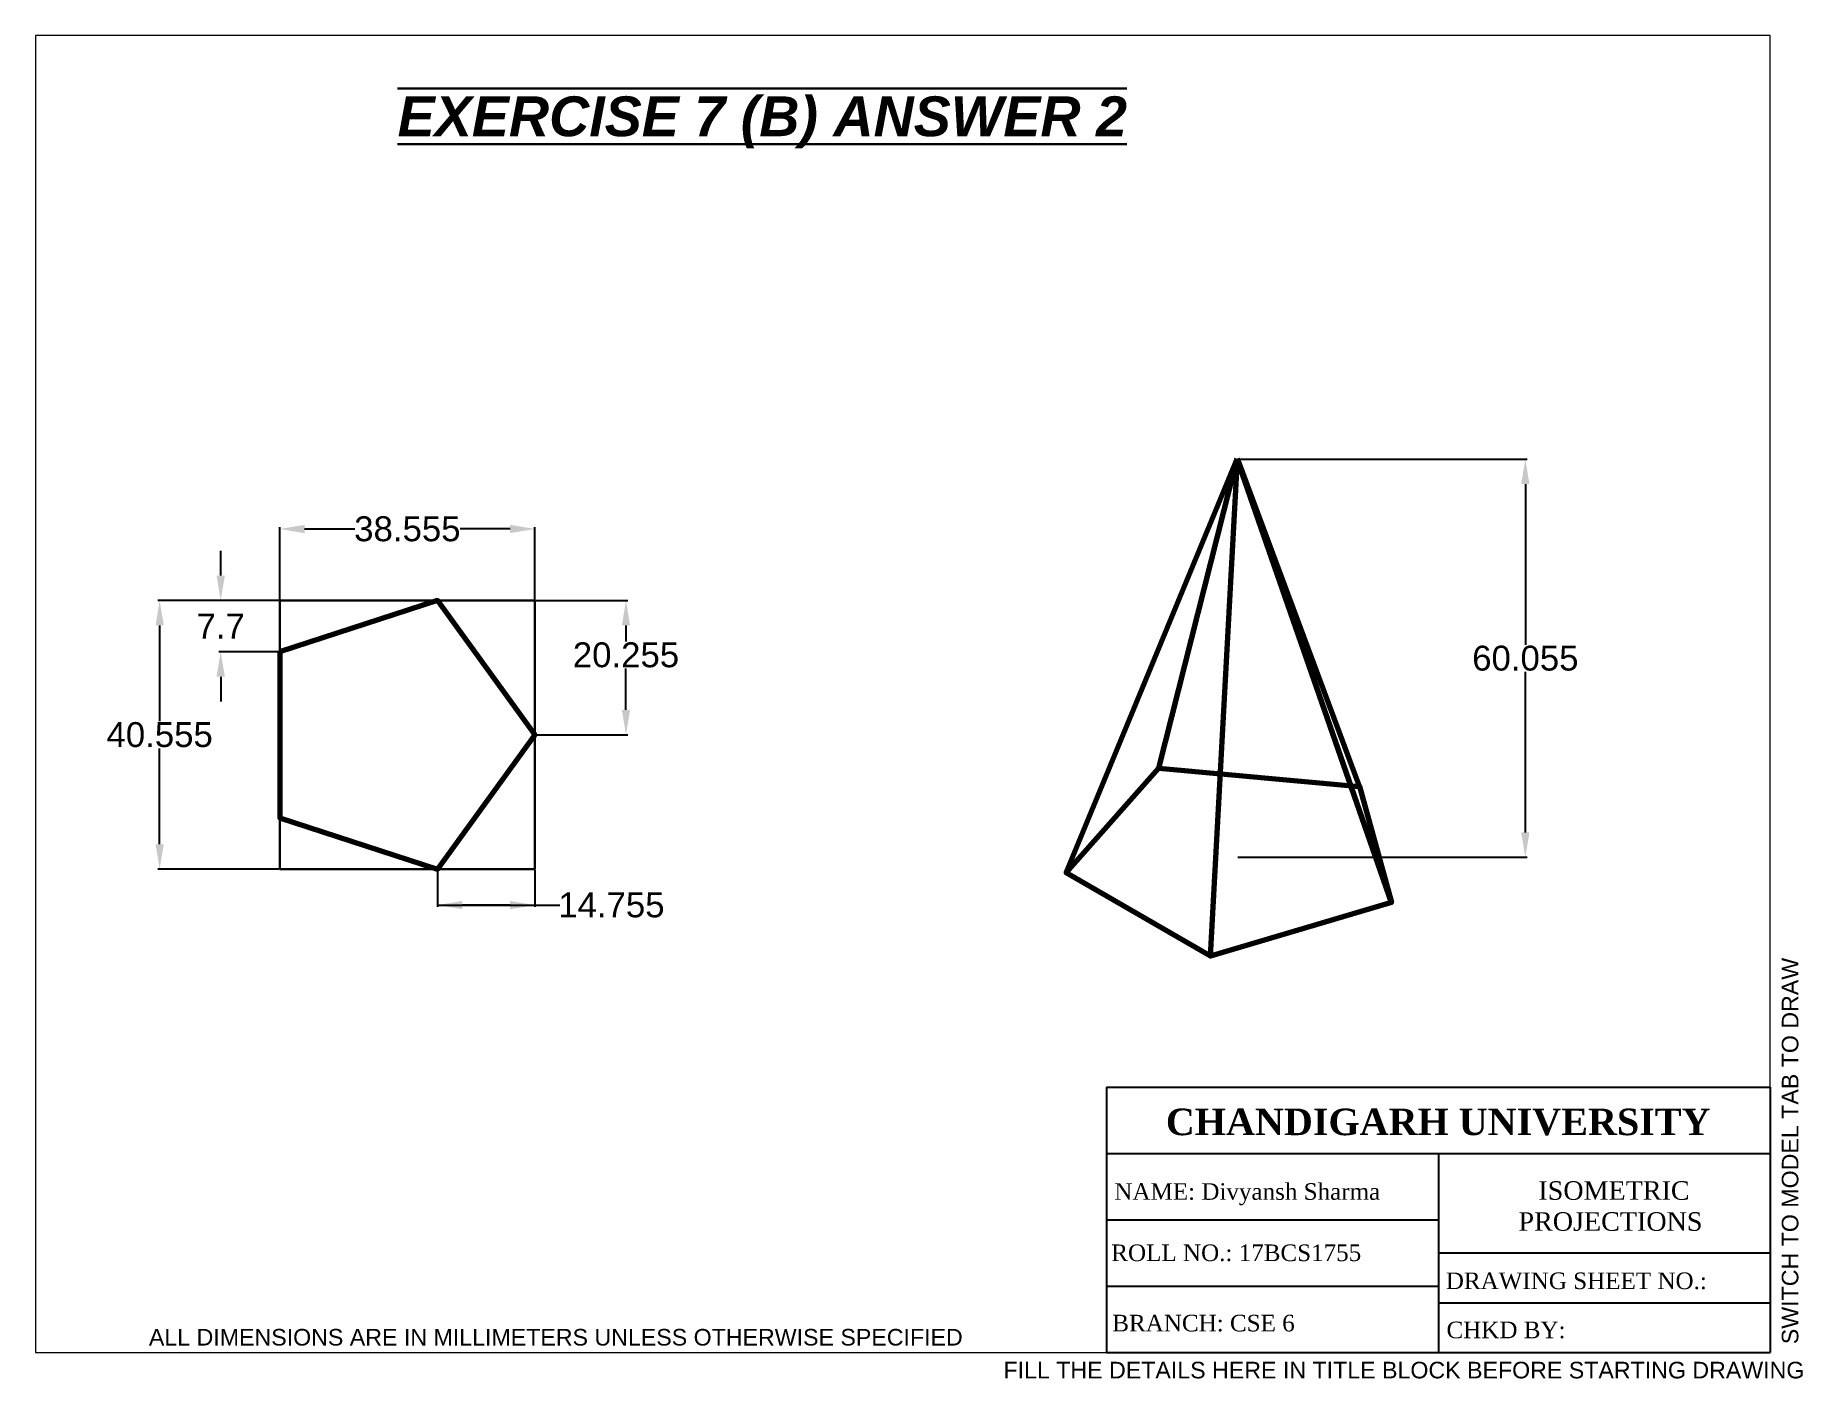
# Paper-space layout 'Layout1' of a CAD drawing. Header units: millimetres. Extents: x 0 to 266, y -4 to 198.
# The model-space entities are those that its viewports show. They can reach past a viewport. Long polylines and large blocks are cut down to what shows.
import ezdxf

# ---------------------------------------------------------------- set-up
doc = ezdxf.new("R2010")
doc.units = ezdxf.units.MM
doc.linetypes.add('ACAD_ISO08W100', pattern=[36, 24, -3, 6, -3])
doc.layers.add('Comments', color=10, linetype='Continuous', lineweight=13, plot=False)
doc.layers.add('thick continuous', color=7, linetype='Continuous', lineweight=30)
doc.styles.get("Standard").update_dxf_attribs({"font": 'arial.ttf'})
doc.dimstyles.get("Standard").update_dxf_attribs({"dimscale": 1.5, "dimtxt": 2.5, "dimasz": 2.5, "dimexe": 0.18, "dimexo": 0.0625, "dimgap": 0.09, "dimtad": 0, "dimtih": 1, "dimtoh": 1, "dimdec": 1, "dimzin": 0, "dimdsep": 46, "dimtxsty": 'Standard', "dimcen": 0.09, "dimadec": 0, "dimazin": 0, "dimtfac": 1, "dimtdec": 1, "dimtofl": 0, "dimtmove": 0, "dimatfit": 3, "dimfxl": 1, "dimtolj": 1, "dimtzin": 0, "dimarcsym": 0})

# ---------------------------------------------------------------- blocks, each defined once
blk = doc.blocks.new('*D1')
at = {"layer": 'Defpoints', "color": 0}
for p in [(96.29, 147.52), (57.82, 136.74), (96.29, 136.74)]:
    blk.add_point(p, dxfattribs=at)
at = {"layer": 'thick continuous', "color": 0, "lineweight": -2}
for p, q in [((57.82, 136.84), (57.82, 147.79)), ((61.57, 147.52), (69.13, 147.52)), ((92.54, 147.52), (84.99, 147.52)), ((96.29, 136.84), (96.29, 147.79))]:
    blk.add_line(p, q, dxfattribs=at)
at = {"layer": 'thick continuous', "color": 0}
for points in [[(61.57, 148.14), (61.57, 146.89), (57.82, 147.52)], [(92.54, 146.89), (92.54, 148.14), (96.29, 147.52)]]:
    blk.add_solid(points, dxfattribs=at)
at = {"layer": 'thick continuous', "color": 0, "insert": (77.06, 147.52), "char_height": 3.75, "attachment_point": 5}
blk.add_mtext('\\A1;38.555', dxfattribs=at)
blk = doc.blocks.new('*D2')
at = {"layer": 'Defpoints', "color": 0}
for p in [(57.82, 136.74), (39.73, 96.29), (57.82, 96.29)]:
    blk.add_point(p, dxfattribs=at)
at = {"layer": 'thick continuous', "color": 0, "lineweight": -2}
for p, q in [((57.73, 136.74), (39.46, 136.74)), ((39.73, 132.99), (39.73, 118.57)), ((39.73, 100.04), (39.73, 114.47)), ((57.73, 96.29), (39.46, 96.29))]:
    blk.add_line(p, q, dxfattribs=at)
at = {"layer": 'thick continuous', "color": 0}
for points in [[(40.36, 132.99), (39.11, 132.99), (39.73, 136.74)], [(39.11, 100.04), (40.36, 100.04), (39.73, 96.29)]]:
    blk.add_solid(points, dxfattribs=at)
at = {"layer": 'thick continuous', "color": 0, "insert": (39.73, 116.52), "char_height": 3.75, "attachment_point": 5}
blk.add_mtext('\\A1;40.555', dxfattribs=at)
blk = doc.blocks.new('*D3')
at = {"layer": 'Defpoints', "color": 0}
for p in [(96.29, 136.74), (96.29, 116.52), (110, 116.52)]:
    blk.add_point(p, dxfattribs=at)
at = {"layer": 'thick continuous', "color": 0, "lineweight": -2}
for p, q in [((96.39, 136.74), (110.27, 136.74)), ((110, 132.99), (110, 130.59)), ((110, 120.27), (110, 126.49)), ((96.39, 116.52), (110.27, 116.52))]:
    blk.add_line(p, q, dxfattribs=at)
at = {"layer": 'thick continuous', "color": 0}
for points in [[(110.62, 132.99), (109.37, 132.99), (110, 136.74)], [(109.37, 120.27), (110.62, 120.27), (110, 116.52)]]:
    blk.add_solid(points, dxfattribs=at)
at = {"layer": 'thick continuous', "color": 0, "insert": (110, 128.54), "char_height": 3.75, "attachment_point": 5}
blk.add_mtext('\\A1;20.255', dxfattribs=at)
blk = doc.blocks.new('*D4')
at = {"layer": 'Defpoints', "color": 0}
for p in [(81.6, 96.29), (96.29, 96.29), (96.29, 90.87)]:
    blk.add_point(p, dxfattribs=at)
at = {"layer": 'thick continuous', "color": 0, "lineweight": -2}
for p, q in [((81.6, 96.2), (81.6, 90.6)), ((96.29, 96.2), (96.29, 90.6)), ((81.6, 90.87), (100.04, 90.87)), ((85.35, 90.87), (92.54, 90.87)), ((92.54, 90.87), (85.35, 90.87))]:
    blk.add_line(p, q, dxfattribs=at)
at = {"layer": 'thick continuous', "color": 0}
for points in [[(85.35, 91.49), (85.35, 90.24), (81.6, 90.87)], [(92.54, 90.24), (92.54, 91.49), (96.29, 90.87)]]:
    blk.add_solid(points, dxfattribs=at)
at = {"layer": 'thick continuous', "color": 0, "insert": (107.8, 90.87), "char_height": 3.75, "attachment_point": 5}
blk.add_mtext('\\A1;14.755', dxfattribs=at)
blk = doc.blocks.new('*D7')
at = {"layer": 'Defpoints', "color": 0, "transparency": 16777216}
for p in [(57.82, 136.74), (48.93, 129.02), (57.82, 129.02)]:
    blk.add_point(p, dxfattribs=at)
at = {"layer": 'thick continuous', "color": 0, "lineweight": -2, "transparency": 16777216}
for p, q in [((48.93, 140.49), (48.93, 144.24)), ((57.73, 136.74), (48.66, 136.74)), ((57.73, 129.02), (48.66, 129.02)), ((48.93, 125.27), (48.93, 121.52))]:
    blk.add_line(p, q, dxfattribs=at)
at = {"layer": 'thick continuous', "color": 0, "transparency": 16777216}
for points in [[(48.31, 140.49), (49.56, 140.49), (48.93, 136.74)], [(48.31, 125.27), (49.56, 125.27), (48.93, 129.02)]]:
    blk.add_solid(points, dxfattribs=at)
at = {"layer": 'thick continuous', "color": 0, "transparency": 16777216, "insert": (48.93, 132.88), "char_height": 3.75, "attachment_point": 5}
blk.add_mtext('\\A1;7.7', dxfattribs=at)
blk = doc.blocks.new('*D8')
at = {"layer": 'Defpoints', "color": 0}
for p in [(202.13, 158.03), (202.12, 98.06), (245.52, 98.06)]:
    blk.add_point(p, dxfattribs=at)
at = {"layer": 'thick continuous', "color": 0, "lineweight": -2}
for p, q in [((202.23, 158.03), (245.79, 158.03)), ((245.52, 154.28), (245.52, 130.09)), ((245.52, 101.81), (245.52, 125.99)), ((202.21, 98.06), (245.79, 98.06))]:
    blk.add_line(p, q, dxfattribs=at)
at = {"layer": 'thick continuous', "color": 0}
for points in [[(246.14, 154.28), (244.89, 154.28), (245.52, 158.03)], [(244.89, 101.81), (246.14, 101.81), (245.52, 98.06)]]:
    blk.add_solid(points, dxfattribs=at)
at = {"layer": 'thick continuous', "color": 0, "insert": (245.52, 128.04), "char_height": 3.75, "attachment_point": 5}
blk.add_mtext('\\A1;60.055', dxfattribs=at)

msp = doc.modelspace()

# ---------------------------------------------------------------- linework, layer by layer
at = {"layer": 'thick continuous', "lineweight": 100}
for p, q in [((176.35, 95.73), (202.12, 158.06)), ((190.29, 111.48), (202.12, 158.06)), ((198.08, 83.18), (202.13, 158.03)), ((225.36, 91.23), (202.12, 158.06)), ((220.52, 108.69), (202.13, 158.07))]:
    msp.add_line(p, q, dxfattribs=at)
at = {"layer": 'thick continuous'}
for p, q in [((57.82, 136.74), (57.82, 96.29)), ((96.29, 136.74), (57.82, 136.74)), ((96.29, 136.74), (96.29, 96.29)), ((96.29, 96.29), (57.82, 96.29))]:
    msp.add_line(p, q, dxfattribs=at)
at = {"layer": 'thick continuous', "lineweight": 100}
msp.add_lwpolyline([(57.82, 129.02), (57.82, 104.02), (81.6, 96.29), (96.29, 116.52), (81.6, 136.74)], close=True, dxfattribs=at)
msp.add_lwpolyline([(190.29, 111.48), (220.51, 108.73), (225.36, 91.23), (198.08, 83.18), (176.35, 95.73), (190.29, 111.48)], dxfattribs=at)

# ---------------------------------------------------------------- texts
at = {"layer": 'thick continuous', "insert": (75.59, 212.68), "char_height": 6, "attachment_point": 1}
msp.add_mtext_dynamic_manual_height_columns('{\\fArial|b1|i1|c0|p34;\\L\\OEXERCISE 7 (B) ANSWER 2}', width=221.8034, gutter_width=12.5, heights=[1.81], dxfattribs=at)

# ---------------------------------------------------------------- dimensions: what is measured, and where the dimension line sits
at = {"layer": 'thick continuous'}
dim = msp.add_linear_dim(base=(245.52, 98.06), p1=(202.13, 158.03), p2=(202.12, 98.06), angle=90, text='<>55', dimstyle='Standard', dxfattribs=at)
dim.commit()
dim.dimension.update_dxf_attribs({"geometry": '*D8', "text_midpoint": (245.52, 128.04)})
for base, p1, p2, picture, middle in [((96.29, 147.52), (57.82, 136.74), (96.29, 136.74), '*D1', (77.06, 147.52)), ((96.29, 90.87), (81.6, 96.29), (96.29, 96.29), '*D4', (107.8, 90.87))]:
    dim = msp.add_linear_dim(base=base, p1=p1, p2=p2, text='<>55', dimstyle='Standard', dxfattribs=at)
    dim.commit()
    dim.dimension.update_dxf_attribs({"geometry": picture, "text_midpoint": middle})
dim = msp.add_linear_dim(base=(48.93, 129.02), p1=(57.82, 136.74), p2=(57.82, 129.02), angle=90, dimstyle='Standard', dxfattribs=at)
dim.commit()
dim.dimension.update_dxf_attribs({"geometry": '*D7', "text_midpoint": (48.93, 132.88)})
for base, p1, p2, picture, middle in [((39.7313, 96.2914), (57.8217, 136.7423), (57.8217, 96.2914), '*D2', (39.7313, 116.5168)), ((110, 116.52), (96.29, 136.74), (96.29, 116.52), '*D3', (110, 128.54))]:
    dim = msp.add_linear_dim(base=base, p1=p1, p2=p2, angle=90, text='<>55', dimstyle='Standard', dxfattribs=at)
    dim.commit()
    dim.dimension.update_dxf_attribs({"geometry": picture, "text_midpoint": middle, "dimtype": 160})

psp = doc.layouts.get("Layout1")

# ---------------------------------------------------------------- linework, layer by layer
for p, q in [((161.41, 40), (261.41, 40)), ((161.41, 40), (161.41, 0)), ((261.41, 40), (261.41, 0)), ((161.41, 30), (261.41, 30)), ((161.41, 30), (194.27, 30)), ((211.41, 30), (211.41, 0)), ((161.41, 20), (211.41, 20)), ((211.41, 15), (261.41, 15)), ((161.41, 10), (211.41, 10)), ((211.41, 7.5), (261.41, 7.5)), ((161.41, 0), (261.41, 0))]:
    psp.add_line(p, q)

# ---------------------------------------------------------------- texts
at = {"attachment_point": 1}
for s, width, insert, char_height in [('\\pxqc;{\\fTimes New Roman|b1|i0|c0|p18;CHANDIGARH UNIVERSITY}', 80.8177, (170.98, 36.75), 4), ('\\pxqc;{\\fTimes New Roman|b0|i0|c0|p18; ISOMETRIC PROJECTIONS}', 46.4985, (214.1, 25.81), 2.8)]:
    psp.add_mtext_dynamic_manual_height_columns(s, width=width, gutter_width=40, heights=[0], dxfattribs=dict(at, insert=insert, char_height=char_height))
at = {"linetype": 'ACAD_ISO08W100', "lineweight": 100, "char_height": 2.5, "attachment_point": 1}
for s, width, gutter_width, insert in [('{\\fTimes New Roman|b0|i0|c0|p18;NAME: Divyansh Sharma}', 45.3199, 45.32, (162.59, 25.51)), ('{\\fTimes New Roman|b0|i0|c0|p18;ROLL NO.: 17BCS1755}', 45.3199, 25, (162.13, 16.28)), ('{\\fTimes New Roman|b0|i0|c0|p18;DRAWING SHEET NO.:}', 45.3199, 25, (212.54, 12.06)), ('{\\fTimes New Roman|b0|i0|c0|p18;BRANCH: CSE 6}', 45.3199, 25, (162.28, 5.69)), ('{\\fTimes New Roman|b0|i0|c0|p18;CHKD BY: }', 47.9779, 25, (212.64, 4.66))]:
    psp.add_mtext_dynamic_manual_height_columns(s, width=width, gutter_width=gutter_width, heights=[0], dxfattribs=dict(at, insert=insert))
at = {"layer": 'Comments'}
psp.add_text('SWITCH TO MODEL TAB TO DRAW', height=2.5, rotation=90, dxfattribs=at).set_placement((265.66, 1.26))
psp.add_text('FILL THE DETAILS HERE IN TITLE BLOCK BEFORE STARTING DRAWING', height=2.5, dxfattribs=at).set_placement((145.88, -3.89))
at = {"layer": 'thick continuous'}
psp.add_text('ALL DIMENSIONS ARE IN MILLIMETERS UNLESS OTHERWISE SPECIFIED', height=2.5, dxfattribs=at).set_placement((17.11, 1.06))

# ---------------------------------------------------------------- viewports
psp.add_viewport(center=(130.71, 99.21), size=(261.41, 198.4125), view_center_point=(151.71, 122.67), view_height=198.4125, dxfattribs=at)

doc.saveas('drawing.dxf')
